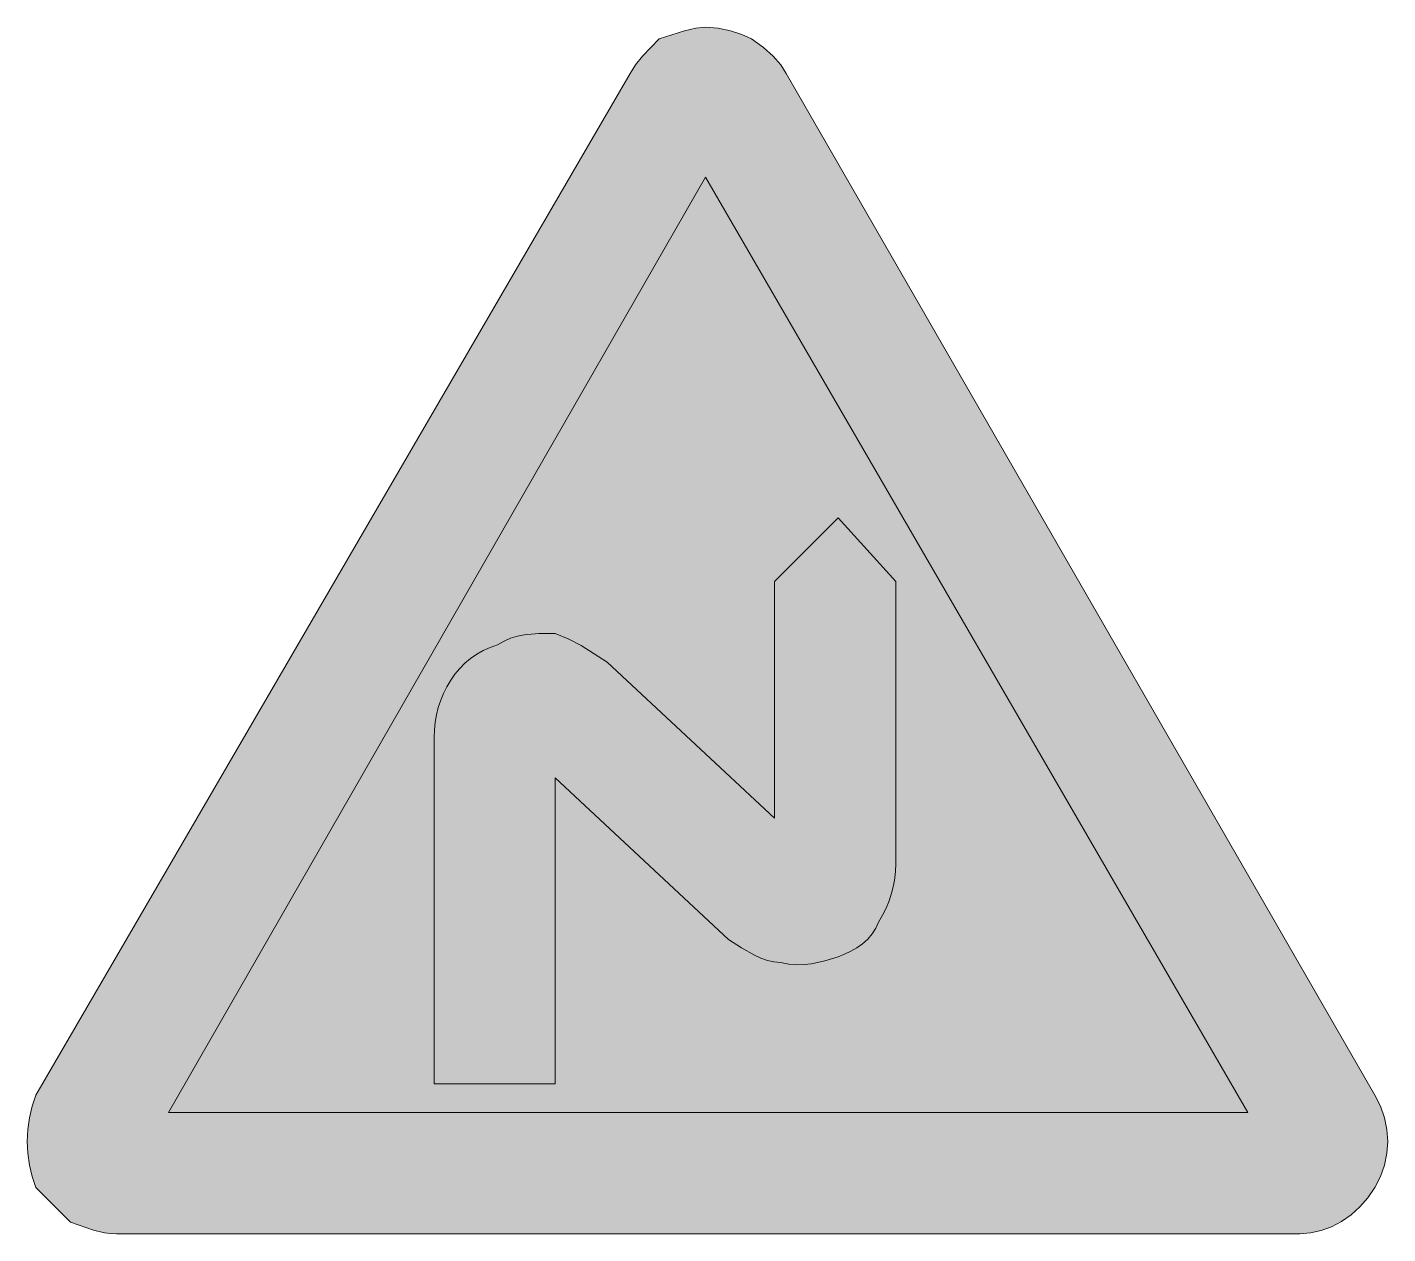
# Model space of a CAD drawing. Header units: metres. Extents: x 143 to 426, y 10 to 261.
import ezdxf

# ---------------------------------------------------------------- set-up
doc = ezdxf.new("R2010")
doc.units = ezdxf.units.M
for name, color, linetype, true_color in [('FILL_BLACK_000000', 7, 'Continuous', 0x000000), ('FILL_RED_FF0000', 7, 'Continuous', 0xff0000), ('FILL_WHITE_FFFFFF', 7, 'Continuous', 0xffffff)]:
    doc.layers.add(name, color=color, linetype=linetype, true_color=true_color)

msp = doc.modelspace()

# ---------------------------------------------------------------- hatches: boundary and pattern name
at = {"layer": 'FILL_BLACK_000000', "true_color": 0x000000}
h = msp.add_hatch(color=7, dxfattribs=at)
h.dxf.hatch_style = 1
h.paths.add_polyline_path([(227.55, 114.85), (227.71, 116.42), (227.99, 117.97), (228.37, 119.49), (228.86, 120.97), (229.45, 122.41), (230.15, 123.8), (230.94, 125.13), (231.83, 126.39), (232.82, 127.57), (233.91, 128.66), (235.08, 129.65), (236.35, 130.54), (237.71, 131.31), (239.16, 131.96), (240.69, 132.48), (242.04, 133.27), (243.41, 133.87), (244.8, 134.29), (246.24, 134.58), (249.3, 134.84), (252.69, 134.88), (255.39, 133.77), (258.09, 132.33), (263.49, 128.88), (298.29, 96.48), (298.29, 145.68), (311.49, 158.88), (323.49, 145.68), (323.49, 86.88), (323.43, 85.48), (323.27, 83.99), (322.98, 82.45), (322.59, 80.88), (322.08, 79.31), (321.46, 77.77), (320.73, 76.28), (319.89, 74.88), (319.33, 73.59), (318.58, 72.41), (317.65, 71.34), (316.59, 70.38), (315.41, 69.54), (314.15, 68.81), (312.84, 68.19), (311.49, 67.68), (308.77, 66.82), (305.94, 66.18), (304.45, 66.02), (302.88, 65.99), (301.24, 66.14), (299.49, 66.48), (298.14, 66.59), (296.79, 66.89), (295.44, 67.37), (294.09, 67.98), (291.39, 69.52), (288.69, 71.28), (252.69, 104.88), (252.69, 41.28), (227.49, 41.28), (227.49, 113.28), (227.55, 114.85)])
at = {"layer": 'FILL_RED_FF0000', "true_color": 0xff0000}
h = msp.add_hatch(color=7, dxfattribs=at)
h.dxf.hatch_style = 1
h.paths.add_polyline_path([(424.27, 36.58), (425.12, 34.19), (425.62, 31.75), (425.79, 29.28), (425.62, 26.81), (425.12, 24.37), (424.27, 21.98), (423.09, 19.68), (421.63, 17.54), (419.98, 15.65), (418.15, 14.01), (416.19, 12.63), (414.11, 11.54), (411.95, 10.74), (409.74, 10.25), (407.49, 10.08), (161.49, 10.08), (160.19, 10.13), (158.98, 10.29), (156.69, 10.83), (151.89, 12.48), (144.69, 19.68), (143.9, 21.98), (143.34, 24.37), (143, 26.81), (142.89, 29.28), (143, 31.75), (143.34, 34.19), (143.9, 36.58), (144.69, 38.88), (268.29, 251.28), (269.4, 253.08), (270.84, 254.88), (274.29, 258.48), (279.54, 260.13), (281.88, 260.67), (283.89, 260.88), (286.57, 260.67), (289.14, 260.13), (291.48, 259.36), (293.49, 258.48), (295.97, 256.68), (297.99, 254.88), (299.57, 253.08), (300.69, 251.28), (423.09, 38.88), (424.27, 36.58)])
at = {"layer": 'FILL_WHITE_FFFFFF', "true_color": 0xffffff}
h = msp.add_hatch(color=7, dxfattribs=at)
h.dxf.hatch_style = 1
h.paths.add_polyline_path([(283.89, 229.68), (396.69, 35.28), (172.29, 35.28), (283.89, 229.68)])

# ---------------------------------------------------------------- linework, layer by layer
at = {"layer": 'FILL_BLACK_000000', "lineweight": 0, "true_color": 0x000000}
msp.add_lwpolyline([(227.55, 114.85), (227.71, 116.42), (227.99, 117.97), (228.37, 119.49), (228.86, 120.97), (229.45, 122.41), (230.15, 123.8), (230.94, 125.13), (231.83, 126.39), (232.82, 127.57), (233.91, 128.66), (235.08, 129.65), (236.35, 130.54), (237.71, 131.31), (239.16, 131.96), (240.69, 132.48), (242.04, 133.27), (243.41, 133.87), (244.8, 134.29), (246.24, 134.58), (249.3, 134.84), (252.69, 134.88), (255.39, 133.77), (258.09, 132.33), (263.49, 128.88), (298.29, 96.48), (298.29, 145.68), (311.49, 158.88), (323.49, 145.68), (323.49, 86.88), (323.43, 85.48), (323.27, 83.99), (322.98, 82.45), (322.59, 80.88), (322.08, 79.31), (321.46, 77.77), (320.73, 76.28), (319.89, 74.88), (319.33, 73.59), (318.58, 72.41), (317.65, 71.34), (316.59, 70.38), (315.41, 69.54), (314.15, 68.81), (312.84, 68.19), (311.49, 67.68), (308.77, 66.82), (305.94, 66.18), (304.45, 66.02), (302.88, 65.99), (301.24, 66.14), (299.49, 66.48), (298.14, 66.59), (296.79, 66.89), (295.44, 67.37), (294.09, 67.98), (291.39, 69.52), (288.69, 71.28), (252.69, 104.88), (252.69, 41.28), (227.49, 41.28), (227.49, 113.28)], close=True, dxfattribs=at)
at = {"layer": 'FILL_RED_FF0000', "lineweight": 0, "true_color": 0xff0000}
msp.add_lwpolyline([(424.27, 36.58), (425.12, 34.19), (425.62, 31.75), (425.79, 29.28), (425.62, 26.81), (425.12, 24.37), (424.27, 21.98), (423.09, 19.68), (421.63, 17.54), (419.98, 15.65), (418.15, 14.01), (416.19, 12.63), (414.11, 11.54), (411.95, 10.74), (409.74, 10.25), (407.49, 10.08), (161.49, 10.08), (160.19, 10.13), (158.98, 10.29), (156.69, 10.83), (151.89, 12.48), (144.69, 19.68), (143.9, 21.98), (143.34, 24.37), (143, 26.81), (142.89, 29.28), (143, 31.75), (143.34, 34.19), (143.9, 36.58), (144.69, 38.88), (268.29, 251.28), (269.4, 253.08), (270.84, 254.88), (274.29, 258.48), (279.54, 260.13), (281.88, 260.67), (283.89, 260.88), (286.57, 260.67), (289.14, 260.13), (291.48, 259.36), (293.49, 258.48), (295.97, 256.68), (297.99, 254.88), (299.57, 253.08), (300.69, 251.28), (423.09, 38.88)], close=True, dxfattribs=at)
at = {"layer": 'FILL_WHITE_FFFFFF', "lineweight": 0, "true_color": 0xff0000}
msp.add_lwpolyline([(283.89, 229.68), (396.69, 35.28), (172.29, 35.28)], close=True, dxfattribs=at)

doc.saveas('drawing.dxf')
